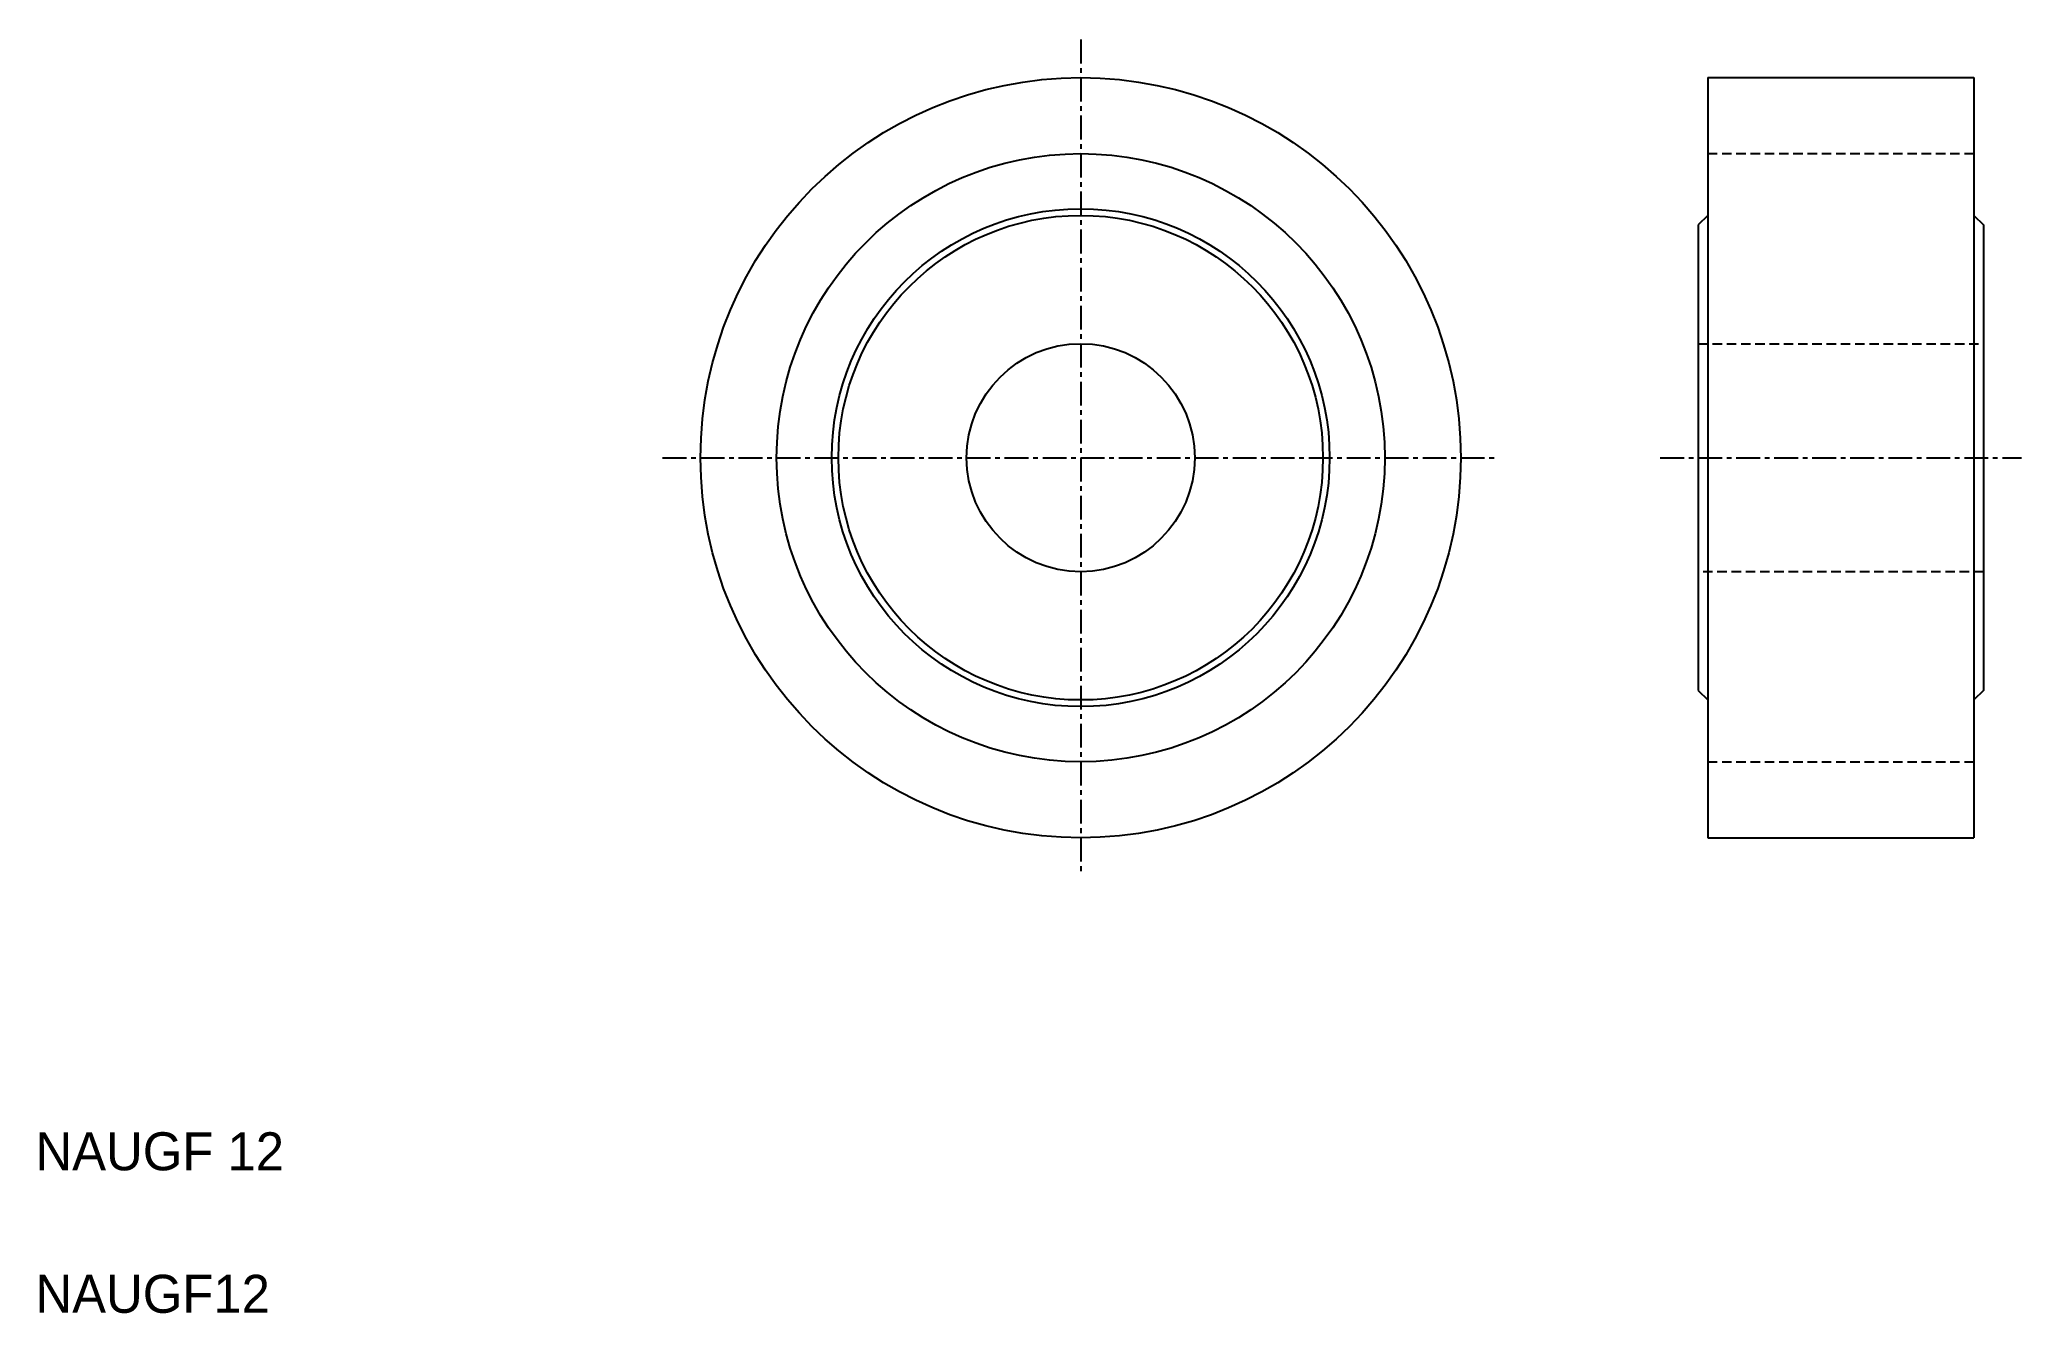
# Model space of a CAD drawing. Extents: x 5 to 109, y 5 to 72.
import ezdxf

# ---------------------------------------------------------------- set-up
doc = ezdxf.new("R2010")
doc.units = 0
doc.linetypes.add('CENTER', pattern=[2, 1.25, -0.25, 0.25, -0.25])
doc.linetypes.add('DASHED', pattern=[0.75, 0.5, -0.25])
doc.layers.get('0').update_dxf_attribs({"linetype": 'CONTINUOUS'})
doc.layers.add('CENTER', color=1, linetype='CENTER')

msp = doc.modelspace()

# ---------------------------------------------------------------- linework, layer by layer
at = {"color": 7, "linetype": 'CONTINUOUS'}
for p, q in [((93, 70), (93, 30)), ((93, 70), (107, 70)), ((107, 70), (107, 30)), ((93.000008, 62.750001), (92.500004, 62.250002)), ((107.000004, 62.750009), (107.500004, 62.250008)), ((92.5, 62.25), (92.5, 37.750031)), ((107.5, 62.249985), (107.5, 37.749992)), ((92.500019, 37.75001), (93.000019, 37.250011)), ((107.500004, 37.750014), (107.000004, 37.250013)), ((93, 30), (107, 30))]:
    msp.add_line(p, q, dxfattribs=at)
at = {"color": 3, "linetype": 'DASHED'}
for p, q in [((93, 66), (107, 66)), ((92.5, 56), (107.5, 56)), ((107.5, 44), (92.5, 44)), ((93, 34), (107, 34))]:
    msp.add_line(p, q, dxfattribs=at)
at = {"color": 7, "linetype": 'CONTINUOUS'}
for radius in [20, 16, 13.100006, 12.75, 6]:
    msp.add_circle((60, 50), radius, dxfattribs=at)
at = {"layer": 'CENTER', "color": 1, "linetype": 'CENTER'}
for p, q in [((60, 72), (60, 28)), ((38, 50), (82, 50)), ((90.5, 50), (109.5, 50))]:
    msp.add_line(p, q, dxfattribs=at)

# ---------------------------------------------------------------- texts
at = {"color": 7, "linetype": 'CONTINUOUS'}
for s, p in [('NAUGF 12', (5, 12.5)), ('NAUGF12', (5, 5))]:
    msp.add_text(s, height=2, dxfattribs=at).set_placement(p)

doc.saveas('drawing.dxf')
